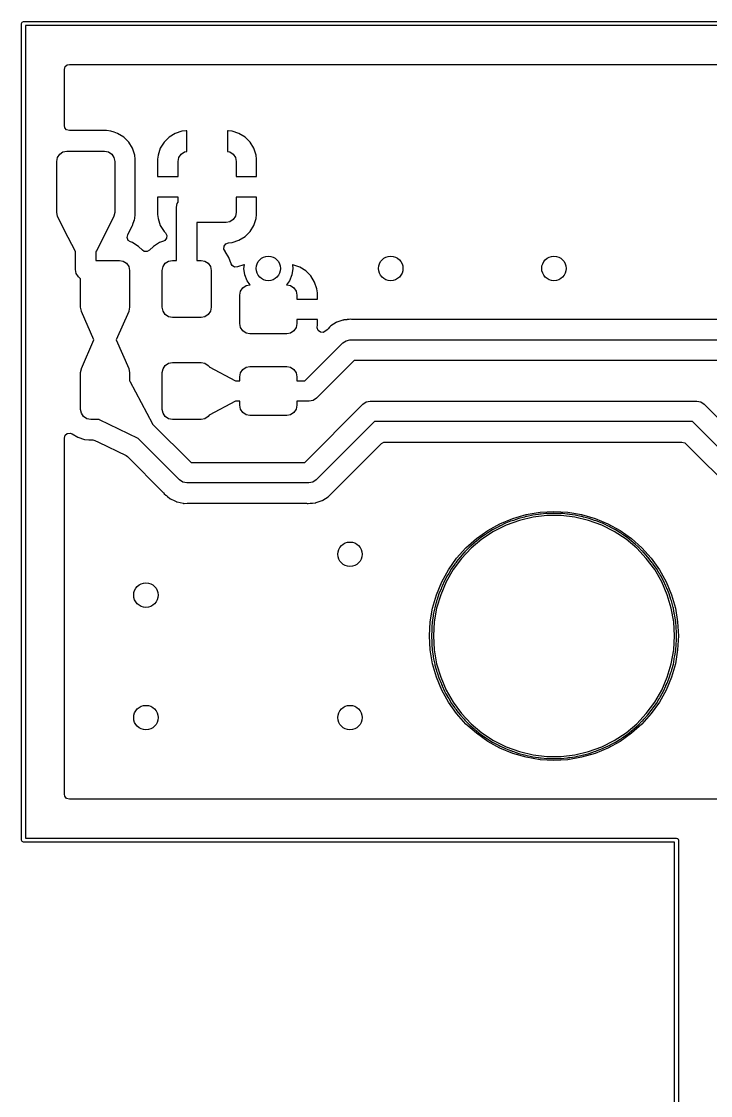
# Model space of a CAD drawing. Extents: x 1.18 to 9.06, y -3.74 to -1.97.
# Drawn here: x 1.179 to 1.844, y -3.002 to -1.967 of the extents above; entities that cross this region are included whole.
import ezdxf

# ---------------------------------------------------------------- set-up
doc = ezdxf.new("R2010")
doc.units = 0
doc.header["$MEASUREMENT"] = 0
doc.layers.add('BLACK', color=7, linetype='CONTINUOUS')

msp = doc.modelspace()

# ---------------------------------------------------------------- linework, layer by layer
at = {"layer": 'BLACK', "linetype": 'CONTINUOUS'}
for p, q in [((1.1791, -1.9685), (1.1797, -1.9671)), ((1.1797, -1.9671), (1.1811, -1.9665)), ((1.1811, -1.9665), (9.0551, -1.9665)), ((1.1791, -2.7559), (1.1791, -1.9685)), ((1.1831, -1.9705), (1.1831, -2.7539)), ((9.0531, -1.9705), (1.1831, -1.9705)), ((1.2212, -2.0101), (1.2233, -2.0083)), ((1.2233, -2.0083), (1.2254, -2.0079)), ((1.2254, -2.0079), (9.0109, -2.0079)), ((1.2205, -2.0128), (1.2212, -2.0101)), ((1.2205, -2.0669), (1.2205, -2.0128)), ((1.2209, -2.069), (1.2205, -2.0669)), ((1.2227, -2.0711), (1.2209, -2.069)), ((1.2254, -2.0718), (1.2227, -2.0711)), ((1.2613, -2.0718), (1.2254, -2.0718)), ((1.2654, -2.0722), (1.2613, -2.0718)), ((1.2613, -2.0718), (1.2613, -2.0718)), ((1.2686, -2.0733), (1.2654, -2.0722)), ((1.2654, -2.0722), (1.2654, -2.0722)), ((1.2719, -2.0744), (1.2686, -2.0733)), ((1.2778, -2.078), (1.2719, -2.0744)), ((1.2719, -2.0744), (1.2719, -2.0744)), ((1.2827, -2.0829), (1.2778, -2.078)), ((1.2778, -2.078), (1.2778, -2.078)), ((1.3216, -2.0781), (1.3167, -2.0829)), ((1.3275, -2.0744), (1.3216, -2.0781)), ((1.334, -2.0723), (1.3275, -2.0744)), ((1.3275, -2.0744), (1.3275, -2.0744)), ((1.3381, -2.0719), (1.334, -2.0723)), ((1.334, -2.0723), (1.334, -2.0723)), ((1.3386, -2.0719), (1.3381, -2.0719)), ((1.3386, -2.0918), (1.3386, -2.0719)), ((1.3784, -2.0719), (1.378, -2.0719)), ((1.378, -2.0719), (1.378, -2.0918)), ((1.3825, -2.0723), (1.3784, -2.0719)), ((1.389, -2.0744), (1.3825, -2.0723)), ((1.3825, -2.0723), (1.3825, -2.0723)), ((1.3949, -2.0781), (1.389, -2.0744)), ((1.389, -2.0744), (1.389, -2.0744)), ((1.3998, -2.0829), (1.3949, -2.0781)), ((1.2192, -2.0923), (1.2229, -2.0915)), ((1.2229, -2.0915), (1.2594, -2.0915)), ((1.2594, -2.0915), (1.2631, -2.0923)), ((1.2863, -2.0887), (1.2827, -2.0829)), ((1.2827, -2.0829), (1.2827, -2.0829)), ((1.2863, -2.0888), (1.2863, -2.0887)), ((1.2885, -2.0954), (1.2863, -2.0888)), ((1.3131, -2.0888), (1.3109, -2.0954)), ((1.3167, -2.0829), (1.3131, -2.0888)), ((1.3131, -2.0888), (1.3131, -2.0888)), ((1.3363, -2.0923), (1.3386, -2.0918)), ((1.378, -2.0918), (1.3802, -2.0923)), ((1.4034, -2.0888), (1.3998, -2.0829)), ((1.4056, -2.0954), (1.4034, -2.0888)), ((1.4034, -2.0888), (1.4034, -2.0888)), ((1.2131, -2.1014), (1.2138, -2.0976)), ((1.2131, -2.1506), (1.2131, -2.1014)), ((1.2138, -2.0976), (1.216, -2.0944)), ((1.216, -2.0944), (1.2192, -2.0923)), ((1.2631, -2.0923), (1.2663, -2.0944)), ((1.2663, -2.0944), (1.2684, -2.0976)), ((1.2684, -2.0976), (1.2692, -2.1014)), ((1.2692, -2.1014), (1.2692, -2.1506)), ((1.2889, -2.0994), (1.2885, -2.0954)), ((1.2889, -2.1161), (1.2889, -2.0994)), ((1.3109, -2.0954), (1.3105, -2.0994)), ((1.3105, -2.0994), (1.3105, -2.1161)), ((1.3109, -2.0954), (1.3109, -2.0954)), ((1.3302, -2.1014), (1.331, -2.0976)), ((1.3302, -2.1161), (1.3302, -2.1014)), ((1.331, -2.0976), (1.3331, -2.0944)), ((1.3331, -2.0944), (1.3363, -2.0923)), ((1.3802, -2.0923), (1.3834, -2.0944)), ((1.3834, -2.0944), (1.3856, -2.0976)), ((1.3856, -2.0976), (1.3863, -2.1014)), ((1.3863, -2.1014), (1.3863, -2.1161)), ((1.406, -2.0994), (1.4056, -2.0954)), ((1.4056, -2.0954), (1.4056, -2.0954)), ((1.406, -2.1161), (1.406, -2.0994)), ((1.406, -2.0994), (1.406, -2.0994)), ((1.2889, -2.1526), (1.2889, -2.1161)), ((1.3105, -2.1161), (1.3302, -2.1161)), ((1.3863, -2.1161), (1.406, -2.1161)), ((1.3302, -2.1358), (1.3105, -2.1358)), ((1.3105, -2.1358), (1.3105, -2.1526)), ((1.3287, -2.1457), (1.3295, -2.1419)), ((1.3295, -2.1419), (1.3302, -2.1408)), ((1.3302, -2.1408), (1.3302, -2.1358)), ((1.406, -2.1358), (1.3863, -2.1358)), ((1.3863, -2.1358), (1.3863, -2.1506)), ((1.406, -2.1526), (1.406, -2.1358)), ((1.2138, -2.1544), (1.2131, -2.1506)), ((1.2692, -2.1506), (1.2684, -2.1544)), ((1.2885, -2.1566), (1.2889, -2.1526)), ((1.3105, -2.1526), (1.3109, -2.1566)), ((1.3287, -2.1969), (1.3287, -2.1457)), ((1.3863, -2.1506), (1.3856, -2.1544)), ((1.4056, -2.1566), (1.406, -2.1526)), ((1.406, -2.1526), (1.406, -2.1526)), ((1.214, -2.1546), (1.2138, -2.1544)), ((1.2243, -2.1748), (1.214, -2.1546)), ((1.214, -2.1546), (1.214, -2.1546)), ((1.2683, -2.1546), (1.2511, -2.1882)), ((1.2684, -2.1544), (1.2683, -2.1545)), ((1.2683, -2.1545), (1.2683, -2.1546)), ((1.2816, -2.1723), (1.286, -2.1637)), ((1.286, -2.1636), (1.2862, -2.1633)), ((1.286, -2.1637), (1.286, -2.1636)), ((1.286, -2.1637), (1.286, -2.1637)), ((1.2862, -2.1633), (1.2863, -2.1632)), ((1.2863, -2.1632), (1.287, -2.1611)), ((1.287, -2.1611), (1.2876, -2.1595)), ((1.2876, -2.1593), (1.2877, -2.1589)), ((1.2876, -2.1595), (1.2876, -2.1593)), ((1.2877, -2.1589), (1.2878, -2.1587)), ((1.2878, -2.1587), (1.2881, -2.1579)), ((1.2881, -2.1579), (1.2885, -2.1566)), ((1.3109, -2.1566), (1.3109, -2.1566)), ((1.3109, -2.1566), (1.3131, -2.1632)), ((1.3131, -2.1632), (1.3131, -2.1632)), ((1.3131, -2.1632), (1.3167, -2.169)), ((1.3765, -2.1604), (1.3484, -2.1604)), ((1.3484, -2.1604), (1.3484, -2.1969)), ((1.3802, -2.1597), (1.3765, -2.1604)), ((1.3834, -2.1576), (1.3802, -2.1597)), ((1.3856, -2.1544), (1.3834, -2.1576)), ((1.3998, -2.169), (1.4034, -2.1632)), ((1.4034, -2.1632), (1.4056, -2.1566)), ((1.4034, -2.1632), (1.4034, -2.1632)), ((1.4056, -2.1566), (1.4056, -2.1566)), ((1.2312, -2.1882), (1.2243, -2.1748)), ((1.2811, -2.175), (1.2816, -2.1723)), ((1.2816, -2.1723), (1.2816, -2.1723)), ((1.3167, -2.169), (1.3181, -2.1704)), ((1.3181, -2.1704), (1.3194, -2.1728)), ((1.3194, -2.1728), (1.3192, -2.1755)), ((1.389, -2.1775), (1.3949, -2.1739)), ((1.3949, -2.1739), (1.3998, -2.169)), ((1.2822, -2.1776), (1.2811, -2.175)), ((1.2844, -2.1791), (1.2822, -2.1776)), ((1.2862, -2.1797), (1.2844, -2.1791)), ((1.2877, -2.1807), (1.2862, -2.1797)), ((1.2862, -2.1797), (1.2862, -2.1797)), ((1.2862, -2.1797), (1.2862, -2.1797)), ((1.2921, -2.1834), (1.2877, -2.1807)), ((1.2958, -2.1871), (1.2921, -2.1834)), ((1.2921, -2.1834), (1.2921, -2.1834)), ((1.3064, -2.1834), (1.3027, -2.1871)), ((1.3122, -2.1797), (1.3064, -2.1834)), ((1.3162, -2.1785), (1.3122, -2.1797)), ((1.3122, -2.1797), (1.3122, -2.1797)), ((1.3175, -2.1777), (1.3162, -2.1785)), ((1.3192, -2.1755), (1.3175, -2.1777)), ((1.3745, -2.186), (1.3747, -2.1832)), ((1.3747, -2.1832), (1.3763, -2.181)), ((1.3763, -2.181), (1.3788, -2.1801)), ((1.3788, -2.1801), (1.3825, -2.1797)), ((1.3825, -2.1797), (1.389, -2.1775)), ((1.3825, -2.1797), (1.3825, -2.1797)), ((1.389, -2.1775), (1.389, -2.1775)), ((1.2313, -2.1883), (1.2312, -2.1882)), ((1.2313, -2.1884), (1.2313, -2.1883)), ((1.2313, -2.2057), (1.2313, -2.1884)), ((1.2511, -2.1882), (1.251, -2.1883)), ((1.251, -2.1883), (1.251, -2.1969)), ((1.2975, -2.1882), (1.2958, -2.1871)), ((1.3003, -2.1884), (1.2975, -2.1882)), ((1.3027, -2.1871), (1.3003, -2.1884)), ((1.3756, -2.188), (1.3745, -2.186)), ((1.3757, -2.1883), (1.3755, -2.188)), ((1.3755, -2.188), (1.3756, -2.188)), ((1.3793, -2.1941), (1.3757, -2.1883)), ((1.3813, -2.2001), (1.3793, -2.1941)), ((1.3793, -2.1941), (1.3793, -2.1941)), ((1.232, -2.2095), (1.2313, -2.2057)), ((1.251, -2.1969), (1.2736, -2.1969)), ((1.2736, -2.1969), (1.2774, -2.1976)), ((1.2774, -2.1976), (1.2806, -2.1997)), ((1.2806, -2.1997), (1.2827, -2.2029)), ((1.2827, -2.2029), (1.2835, -2.2067)), ((1.315, -2.2067), (1.3157, -2.2029)), ((1.3157, -2.2029), (1.3178, -2.1997)), ((1.3178, -2.1997), (1.321, -2.1976)), ((1.321, -2.1976), (1.3248, -2.1969)), ((1.3248, -2.1969), (1.3287, -2.1969)), ((1.3484, -2.1969), (1.3524, -2.1969)), ((1.3524, -2.1969), (1.3561, -2.1976)), ((1.3561, -2.1976), (1.3593, -2.1997)), ((1.3593, -2.1997), (1.3615, -2.2029)), ((1.3615, -2.2029), (1.3622, -2.2067)), ((1.3824, -2.2019), (1.3813, -2.2001)), ((1.3847, -2.2033), (1.3824, -2.2019)), ((1.3875, -2.2032), (1.3847, -2.2033)), ((1.3936, -2.2012), (1.3875, -2.2032)), ((1.3942, -2.2011), (1.3936, -2.2012)), ((1.3937, -2.2047), (1.3942, -2.2011)), ((1.3945, -2.2108), (1.3937, -2.2047)), ((1.4409, -2.2047), (1.4401, -2.2108)), ((1.4411, -2.2012), (1.4405, -2.2011)), ((1.4405, -2.2011), (1.4409, -2.2047)), ((1.4476, -2.2034), (1.4411, -2.2012)), ((1.4411, -2.2012), (1.4411, -2.2012)), ((1.4535, -2.207), (1.4476, -2.2034)), ((1.4476, -2.2034), (1.4476, -2.2034)), ((1.2342, -2.2127), (1.232, -2.2095)), ((1.2362, -2.2147), (1.2342, -2.2127)), ((1.2362, -2.2421), (1.2362, -2.2147)), ((1.2835, -2.2067), (1.2835, -2.2421)), ((1.315, -2.2421), (1.315, -2.2067)), ((1.3622, -2.2067), (1.3622, -2.2421)), ((1.3969, -2.2165), (1.3945, -2.2108)), ((1.4401, -2.2108), (1.4378, -2.2165)), ((1.4584, -2.2119), (1.4535, -2.207)), ((1.462, -2.2178), (1.4584, -2.2119)), ((1.3898, -2.2303), (1.3905, -2.2265)), ((1.3905, -2.2265), (1.3926, -2.2234)), ((1.3926, -2.2234), (1.3958, -2.2212)), ((1.3958, -2.2212), (1.3996, -2.2205)), ((1.3999, -2.2205), (1.3969, -2.2165)), ((1.3996, -2.2205), (1.3999, -2.2205)), ((1.4378, -2.2165), (1.4348, -2.2205)), ((1.4348, -2.2205), (1.435, -2.2205)), ((1.435, -2.2205), (1.4388, -2.2212)), ((1.4388, -2.2212), (1.442, -2.2234)), ((1.442, -2.2234), (1.4441, -2.2265)), ((1.4441, -2.2265), (1.4449, -2.2303)), ((1.4642, -2.2243), (1.462, -2.2178)), ((1.462, -2.2178), (1.462, -2.2178)), ((1.4646, -2.2283), (1.4642, -2.2243)), ((1.3898, -2.2579), (1.3898, -2.2303)), ((1.4449, -2.2303), (1.4449, -2.2343)), ((1.4449, -2.2343), (1.4646, -2.2343)), ((1.4646, -2.2343), (1.4646, -2.2283)), ((1.4646, -2.2283), (1.4646, -2.2283)), ((1.237, -2.2459), (1.2362, -2.2421)), ((1.2371, -2.2461), (1.237, -2.2459)), ((1.2371, -2.2462), (1.2371, -2.2461)), ((1.2491, -2.2736), (1.2371, -2.2462)), ((1.2826, -2.2462), (1.2705, -2.2736)), ((1.2827, -2.2459), (1.2826, -2.246)), ((1.2826, -2.246), (1.2826, -2.2462)), ((1.2835, -2.2421), (1.2827, -2.2459)), ((1.3157, -2.2459), (1.315, -2.2421)), ((1.3178, -2.2491), (1.3157, -2.2459)), ((1.3615, -2.2459), (1.3593, -2.2491)), ((1.3622, -2.2421), (1.3615, -2.2459)), ((1.321, -2.2512), (1.3178, -2.2491)), ((1.3248, -2.252), (1.321, -2.2512)), ((1.3524, -2.252), (1.3248, -2.252)), ((1.3561, -2.2512), (1.3524, -2.252)), ((1.3593, -2.2491), (1.3561, -2.2512)), ((1.4646, -2.2539), (1.4449, -2.2539)), ((1.4449, -2.2539), (1.4449, -2.2579)), ((1.4646, -2.2598), (1.4646, -2.2539)), ((1.4827, -2.2569), (1.4802, -2.2585)), ((1.483, -2.2568), (1.4827, -2.2569)), ((1.4832, -2.2566), (1.483, -2.2568)), ((1.483, -2.2568), (1.483, -2.2568)), ((1.4835, -2.2565), (1.4832, -2.2566)), ((1.4832, -2.2566), (1.4832, -2.2566)), ((1.4864, -2.2556), (1.4835, -2.2565)), ((1.4892, -2.2545), (1.4864, -2.2556)), ((1.4895, -2.2545), (1.4892, -2.2545)), ((1.4898, -2.2544), (1.4895, -2.2545)), ((1.4895, -2.2545), (1.4895, -2.2545)), ((1.49, -2.2543), (1.4898, -2.2544)), ((1.4898, -2.2544), (1.4898, -2.2544)), ((1.4929, -2.2541), (1.49, -2.2543)), ((1.4931, -2.2541), (1.4929, -2.2541)), ((1.4935, -2.254), (1.4931, -2.2541)), ((1.4943, -2.2539), (1.4935, -2.254)), ((1.4947, -2.2539), (1.4943, -2.2539)), ((1.4949, -2.2539), (1.4947, -2.2539)), ((1.4952, -2.2539), (1.4949, -2.2539)), ((1.4969, -2.2537), (1.4952, -2.2539)), ((1.4979, -2.2539), (1.4969, -2.2537)), ((1.4986, -2.2539), (1.4979, -2.2539)), ((1.9283, -2.2539), (1.4986, -2.2539)), ((1.3905, -2.2616), (1.3898, -2.2579)), ((1.3926, -2.2648), (1.3905, -2.2616)), ((1.3958, -2.267), (1.3926, -2.2648)), ((1.3996, -2.2677), (1.3958, -2.267)), ((1.435, -2.2677), (1.3996, -2.2677)), ((1.4388, -2.267), (1.435, -2.2677)), ((1.442, -2.2648), (1.4388, -2.267)), ((1.4441, -2.2616), (1.442, -2.2648)), ((1.4449, -2.2579), (1.4441, -2.2616)), ((1.4644, -2.261), (1.4646, -2.2598)), ((1.4644, -2.2619), (1.4644, -2.261)), ((1.4654, -2.2645), (1.4644, -2.2619)), ((1.4646, -2.2598), (1.4646, -2.2598)), ((1.4676, -2.2661), (1.4654, -2.2645)), ((1.4703, -2.2663), (1.4676, -2.2661)), ((1.4728, -2.265), (1.4703, -2.2663)), ((1.474, -2.2638), (1.4728, -2.265)), ((1.4749, -2.2629), (1.474, -2.2638)), ((1.4763, -2.2614), (1.4749, -2.2629)), ((1.4769, -2.2607), (1.4763, -2.2614)), ((1.4772, -2.2605), (1.4769, -2.2607)), ((1.4774, -2.2603), (1.4772, -2.2605)), ((1.4772, -2.2605), (1.4772, -2.2605)), ((1.4776, -2.2601), (1.4774, -2.2603)), ((1.4774, -2.2603), (1.4774, -2.2603)), ((1.4802, -2.2585), (1.4776, -2.2601)), ((1.2371, -2.3011), (1.2491, -2.2736)), ((1.2705, -2.2736), (1.2826, -2.3011)), ((1.4526, -2.313), (1.4891, -2.2765)), ((1.4891, -2.2765), (1.4923, -2.2744)), ((1.4891, -2.2765), (1.4891, -2.2765)), ((1.4923, -2.2744), (1.4961, -2.2736)), ((1.4961, -2.2736), (1.4961, -2.2736)), ((1.4961, -2.2736), (1.9287, -2.2736)), ((1.3157, -2.3014), (1.3178, -2.2982)), ((1.3178, -2.2982), (1.321, -2.296)), ((1.321, -2.296), (1.3248, -2.2953)), ((1.3248, -2.2953), (1.3524, -2.2953)), ((1.3524, -2.2953), (1.3561, -2.296)), ((1.3561, -2.296), (1.3593, -2.2982)), ((1.3593, -2.2982), (1.3601, -2.2993)), ((1.5001, -2.2933), (1.4637, -2.3298)), ((1.9247, -2.2933), (1.5001, -2.2933)), ((1.2362, -2.3051), (1.237, -2.3014)), ((1.2362, -2.3406), (1.2362, -2.3051)), ((1.237, -2.3014), (1.2371, -2.3012)), ((1.2371, -2.3012), (1.2371, -2.3011)), ((1.2826, -2.3011), (1.2826, -2.3012)), ((1.2826, -2.3012), (1.2827, -2.3014)), ((1.2827, -2.3014), (1.2835, -2.3051)), ((1.2835, -2.3051), (1.2835, -2.3132)), ((1.315, -2.3051), (1.3157, -2.3014)), ((1.315, -2.3406), (1.315, -2.3051)), ((1.3601, -2.2993), (1.3601, -2.2993)), ((1.3601, -2.2993), (1.3603, -2.2994)), ((1.3603, -2.2994), (1.3856, -2.3129)), ((1.3898, -2.3091), (1.3905, -2.3053)), ((1.3898, -2.313), (1.3898, -2.3091)), ((1.3905, -2.3053), (1.3926, -2.3021)), ((1.3926, -2.3021), (1.3958, -2.3)), ((1.3958, -2.3), (1.3996, -2.2992)), ((1.3996, -2.2992), (1.435, -2.2992)), ((1.435, -2.2992), (1.4388, -2.3)), ((1.4388, -2.3), (1.442, -2.3021)), ((1.442, -2.3021), (1.4441, -2.3053)), ((1.4441, -2.3053), (1.4449, -2.3091)), ((1.4449, -2.3091), (1.4449, -2.313)), ((1.2835, -2.3132), (1.2837, -2.3134)), ((1.2837, -2.3134), (1.3057, -2.3546)), ((1.3856, -2.3129), (1.3857, -2.313)), ((1.3857, -2.313), (1.3898, -2.313)), ((1.4449, -2.313), (1.4526, -2.313)), ((1.4637, -2.3298), (1.4605, -2.3319)), ((1.237, -2.3443), (1.2362, -2.3406)), ((1.3157, -2.3443), (1.315, -2.3406)), ((1.3856, -2.3328), (1.3603, -2.3463)), ((1.3857, -2.3327), (1.3856, -2.3328)), ((1.3898, -2.3327), (1.3857, -2.3327)), ((1.3857, -2.3327), (1.3857, -2.3327)), ((1.3898, -2.3366), (1.3898, -2.3327)), ((1.3905, -2.3404), (1.3898, -2.3366)), ((1.3926, -2.3436), (1.3905, -2.3404)), ((1.4441, -2.3404), (1.442, -2.3436)), ((1.4449, -2.3366), (1.4441, -2.3404)), ((1.4567, -2.3327), (1.4449, -2.3327)), ((1.4449, -2.3327), (1.4449, -2.3366)), ((1.4524, -2.3917), (1.5086, -2.3356)), ((1.4605, -2.3319), (1.4567, -2.3327)), ((1.5086, -2.3356), (1.5118, -2.3334)), ((1.5086, -2.3356), (1.5086, -2.3356)), ((1.5118, -2.3334), (1.5156, -2.3327)), ((1.5156, -2.3327), (1.8307, -2.3327)), ((1.8307, -2.3327), (1.8345, -2.3334)), ((1.8345, -2.3334), (1.8377, -2.3356)), ((1.8377, -2.3356), (1.9755, -2.4734)), ((1.2391, -2.3475), (1.237, -2.3443)), ((1.2423, -2.3496), (1.2391, -2.3475)), ((1.2461, -2.3504), (1.2423, -2.3496)), ((1.2542, -2.3504), (1.2461, -2.3504)), ((1.2543, -2.3506), (1.2542, -2.3504)), ((1.2916, -2.3687), (1.2543, -2.3506)), ((1.3178, -2.3475), (1.3157, -2.3443)), ((1.321, -2.3496), (1.3178, -2.3475)), ((1.3248, -2.3504), (1.321, -2.3496)), ((1.3524, -2.3504), (1.3248, -2.3504)), ((1.3561, -2.3496), (1.3524, -2.3504)), ((1.3593, -2.3475), (1.3561, -2.3496)), ((1.3601, -2.3463), (1.3593, -2.3475)), ((1.3603, -2.3463), (1.3601, -2.3463)), ((1.3958, -2.3457), (1.3926, -2.3436)), ((1.3996, -2.3465), (1.3958, -2.3457)), ((1.435, -2.3465), (1.3996, -2.3465)), ((1.4388, -2.3457), (1.435, -2.3465)), ((1.442, -2.3436), (1.4388, -2.3457)), ((1.3057, -2.3546), (1.3057, -2.3547)), ((1.3057, -2.3547), (1.3427, -2.3917)), ((1.5196, -2.3524), (1.4635, -2.4085)), ((1.8266, -2.3524), (1.5196, -2.3524)), ((1.9587, -2.4844), (1.8266, -2.3524)), ((1.2205, -2.3682), (1.2212, -2.3656)), ((1.2205, -2.5591), (1.2205, -2.3682)), ((1.2212, -2.3656), (1.2233, -2.3638)), ((1.2233, -2.3638), (1.226, -2.3634)), ((1.226, -2.3634), (1.2279, -2.3641)), ((1.2279, -2.3641), (1.2335, -2.3675)), ((1.2335, -2.3675), (1.24, -2.3697)), ((1.24, -2.3697), (1.2441, -2.3701)), ((1.2441, -2.3701), (1.2479, -2.3701)), ((1.2479, -2.3701), (1.25, -2.3706)), ((1.25, -2.3706), (1.2533, -2.3722)), ((1.2918, -2.3687), (1.2916, -2.3687)), ((1.3316, -2.4085), (1.2918, -2.3687)), ((1.2533, -2.3722), (1.28, -2.3852)), ((1.4777, -2.4222), (1.5264, -2.3735)), ((1.5264, -2.3735), (1.5288, -2.3722)), ((1.5288, -2.3722), (1.5298, -2.3721)), ((1.5298, -2.3721), (1.8164, -2.3721)), ((1.8164, -2.3721), (1.8191, -2.3728)), ((1.8191, -2.3728), (1.8199, -2.3735)), ((1.8199, -2.3735), (1.9375, -2.4911)), ((1.28, -2.3852), (1.2813, -2.3861)), ((1.2813, -2.3861), (1.3159, -2.4207)), ((1.3427, -2.3917), (1.4524, -2.3917)), ((1.3348, -2.4107), (1.3316, -2.4085)), ((1.3386, -2.4114), (1.3348, -2.4107)), ((1.4565, -2.4114), (1.3386, -2.4114)), ((1.4603, -2.4107), (1.4565, -2.4114)), ((1.4635, -2.4085), (1.4603, -2.4107)), ((1.3159, -2.4207), (1.3164, -2.4212)), ((1.3164, -2.4212), (1.3169, -2.422)), ((1.3169, -2.422), (1.3185, -2.4233)), ((1.3185, -2.4233), (1.3187, -2.4235)), ((1.3187, -2.4235), (1.3189, -2.4237)), ((1.4756, -2.4244), (1.477, -2.4229)), ((1.477, -2.4229), (1.4777, -2.4222)), ((1.3189, -2.4237), (1.3189, -2.4237)), ((1.3189, -2.4237), (1.3198, -2.4244)), ((1.3198, -2.4244), (1.3199, -2.4245)), ((1.3199, -2.4245), (1.3222, -2.4264)), ((1.3222, -2.4264), (1.3222, -2.4264)), ((1.3222, -2.4264), (1.3225, -2.4266)), ((1.3225, -2.4266), (1.3225, -2.4266)), ((1.3225, -2.4266), (1.3227, -2.4267)), ((1.3227, -2.4267), (1.3227, -2.4267)), ((1.3227, -2.4267), (1.323, -2.4269)), ((1.323, -2.4269), (1.323, -2.4269)), ((1.323, -2.4269), (1.3243, -2.4275)), ((1.3243, -2.4275), (1.3257, -2.4282)), ((1.3257, -2.4282), (1.3283, -2.4295)), ((1.3283, -2.4295), (1.3284, -2.4295)), ((1.3284, -2.4295), (1.3284, -2.4295)), ((1.3284, -2.4295), (1.3287, -2.4296)), ((1.3287, -2.4296), (1.3287, -2.4296)), ((1.3287, -2.4296), (1.329, -2.4297)), ((1.329, -2.4297), (1.329, -2.4297)), ((1.329, -2.4297), (1.3292, -2.4298)), ((1.3292, -2.4298), (1.3292, -2.4298)), ((1.3292, -2.4298), (1.3292, -2.4298)), ((1.3292, -2.4298), (1.3322, -2.4304)), ((1.3322, -2.4304), (1.3351, -2.4311)), ((1.3351, -2.4311), (1.3354, -2.4312)), ((1.3354, -2.4312), (1.3354, -2.4312)), ((1.3354, -2.4312), (1.3357, -2.4312)), ((1.3357, -2.4312), (1.3357, -2.4312)), ((1.3357, -2.4312), (1.336, -2.4312)), ((1.336, -2.4312), (1.339, -2.4311)), ((1.336, -2.4312), (1.336, -2.4312)), ((1.336, -2.4312), (1.336, -2.4312)), ((1.339, -2.4311), (1.454, -2.4311)), ((1.454, -2.4311), (1.4547, -2.4312)), ((1.4547, -2.4312), (1.4556, -2.4313)), ((1.4556, -2.4313), (1.4577, -2.4311)), ((1.4577, -2.4311), (1.4579, -2.4311)), ((1.4579, -2.4311), (1.4582, -2.4311)), ((1.4582, -2.4311), (1.4582, -2.4311)), ((1.4582, -2.4311), (1.4587, -2.4311)), ((1.4587, -2.4311), (1.4595, -2.431)), ((1.4595, -2.431), (1.46, -2.4309)), ((1.46, -2.4309), (1.4625, -2.4307)), ((1.4625, -2.4307), (1.4625, -2.4307)), ((1.4625, -2.4307), (1.4628, -2.4307)), ((1.4628, -2.4307), (1.4631, -2.4306)), ((1.4628, -2.4307), (1.4628, -2.4307)), ((1.4631, -2.4306), (1.4634, -2.4305)), ((1.4631, -2.4306), (1.4631, -2.4306)), ((1.4634, -2.4305), (1.4662, -2.4295)), ((1.4634, -2.4305), (1.4634, -2.4305)), ((1.4662, -2.4295), (1.4691, -2.4285)), ((1.4691, -2.4285), (1.4693, -2.4284)), ((1.4691, -2.4285), (1.4691, -2.4285)), ((1.4693, -2.4284), (1.4696, -2.4283)), ((1.4693, -2.4284), (1.4693, -2.4284)), ((1.4696, -2.4283), (1.4698, -2.4282)), ((1.4696, -2.4283), (1.4696, -2.4283)), ((1.4698, -2.4282), (1.4724, -2.4265)), ((1.4698, -2.4282), (1.4698, -2.4282)), ((1.4724, -2.4265), (1.4749, -2.4249)), ((1.4749, -2.4249), (1.4752, -2.4247)), ((1.4749, -2.4249), (1.4749, -2.4249)), ((1.4752, -2.4247), (1.4754, -2.4245)), ((1.4752, -2.4247), (1.4752, -2.4247)), ((1.4754, -2.4245), (1.4756, -2.4244)), ((1.4754, -2.4245), (1.4754, -2.4245)), ((1.4756, -2.4244), (1.4756, -2.4244)), ((1.6533, -2.4457), (1.6662, -2.442)), ((1.6657, -2.444), (1.6644, -2.4444)), ((1.6669, -2.4438), (1.6657, -2.444)), ((1.6657, -2.444), (1.6657, -2.444)), ((1.6662, -2.442), (1.6795, -2.4397)), ((1.6671, -2.4438), (1.6669, -2.4438)), ((1.6724, -2.4425), (1.6671, -2.4438)), ((1.6778, -2.4419), (1.6724, -2.4425)), ((1.6724, -2.4425), (1.6724, -2.4425)), ((1.6861, -2.4429), (1.6727, -2.4445)), ((1.6779, -2.4419), (1.6778, -2.4419)), ((1.6792, -2.4416), (1.6779, -2.4419)), ((1.6805, -2.4416), (1.6792, -2.4416)), ((1.6795, -2.4397), (1.6929, -2.439)), ((1.6806, -2.4416), (1.6805, -2.4416)), ((1.6849, -2.4411), (1.6806, -2.4416)), ((1.686, -2.4409), (1.6849, -2.4411)), ((1.6915, -2.4409), (1.686, -2.4409)), ((1.6997, -2.4429), (1.6861, -2.4429)), ((1.6916, -2.4409), (1.6915, -2.4409)), ((1.6923, -2.4409), (1.6916, -2.4409)), ((1.6929, -2.4408), (1.6923, -2.4409)), ((1.6929, -2.439), (1.7064, -2.4397)), ((1.6935, -2.4409), (1.6929, -2.4408)), ((1.6929, -2.4408), (1.6929, -2.4408)), ((1.6942, -2.4409), (1.6935, -2.4409)), ((1.6944, -2.4409), (1.6942, -2.4409)), ((1.6998, -2.4409), (1.6944, -2.4409)), ((1.7131, -2.4445), (1.6997, -2.4429)), ((1.7014, -2.4411), (1.6998, -2.4409)), ((1.7052, -2.4416), (1.7014, -2.4411)), ((1.7053, -2.4416), (1.7052, -2.4416)), ((1.7066, -2.4416), (1.7053, -2.4416)), ((1.7064, -2.4397), (1.7196, -2.442)), ((1.7079, -2.4419), (1.7066, -2.4416)), ((1.7081, -2.4419), (1.7079, -2.4419)), ((1.7135, -2.4425), (1.7081, -2.4419)), ((1.7187, -2.4438), (1.7135, -2.4425)), ((1.7135, -2.4425), (1.7135, -2.4425)), ((1.7189, -2.4438), (1.7187, -2.4438)), ((1.7202, -2.444), (1.7189, -2.4438)), ((1.7196, -2.442), (1.7326, -2.4457)), ((1.7214, -2.4444), (1.7202, -2.444)), ((1.7202, -2.444), (1.7202, -2.444)), ((1.7202, -2.444), (1.7202, -2.444)), ((1.7202, -2.444), (1.7202, -2.444)), ((1.7202, -2.444), (1.7202, -2.444)), ((1.629, -2.4574), (1.6408, -2.4509)), ((1.6386, -2.4541), (1.6337, -2.4566)), ((1.6468, -2.4522), (1.6347, -2.4583)), ((1.6387, -2.4541), (1.6386, -2.4541)), ((1.6399, -2.4534), (1.6387, -2.4541)), ((1.6411, -2.4529), (1.6399, -2.4534)), ((1.6399, -2.4534), (1.6399, -2.4534)), ((1.6408, -2.4509), (1.6533, -2.4457)), ((1.6412, -2.4528), (1.6411, -2.4529)), ((1.646, -2.4504), (1.6412, -2.4528)), ((1.6511, -2.4485), (1.646, -2.4504)), ((1.646, -2.4504), (1.646, -2.4504)), ((1.6595, -2.4476), (1.6468, -2.4522)), ((1.6513, -2.4485), (1.6511, -2.4485)), ((1.6525, -2.448), (1.6513, -2.4485)), ((1.6537, -2.4476), (1.6525, -2.448)), ((1.6525, -2.448), (1.6525, -2.448)), ((1.6539, -2.4476), (1.6537, -2.4476)), ((1.659, -2.4457), (1.6539, -2.4476)), ((1.6643, -2.4444), (1.659, -2.4457)), ((1.659, -2.4457), (1.659, -2.4457)), ((1.6727, -2.4445), (1.6595, -2.4476)), ((1.6644, -2.4444), (1.6643, -2.4444)), ((1.7263, -2.4476), (1.7131, -2.4445)), ((1.7216, -2.4444), (1.7214, -2.4444)), ((1.7269, -2.4457), (1.7216, -2.4444)), ((1.739, -2.4522), (1.7263, -2.4476)), ((1.732, -2.4476), (1.7269, -2.4457)), ((1.7269, -2.4457), (1.7269, -2.4457)), ((1.7269, -2.4457), (1.7269, -2.4457)), ((1.7321, -2.4476), (1.732, -2.4476)), ((1.7333, -2.448), (1.7321, -2.4476)), ((1.7326, -2.4457), (1.745, -2.4509)), ((1.7336, -2.4481), (1.7333, -2.448)), ((1.7333, -2.448), (1.7333, -2.448)), ((1.7333, -2.448), (1.7333, -2.448)), ((1.7345, -2.4485), (1.7336, -2.4481)), ((1.7347, -2.4485), (1.7345, -2.4485)), ((1.7385, -2.4499), (1.7347, -2.4485)), ((1.7398, -2.4504), (1.7385, -2.4499)), ((1.7511, -2.4583), (1.739, -2.4522)), ((1.7424, -2.4517), (1.7398, -2.4504)), ((1.7446, -2.4528), (1.7424, -2.4517)), ((1.7448, -2.4529), (1.7446, -2.4528)), ((1.746, -2.4534), (1.7448, -2.4529)), ((1.745, -2.4509), (1.7568, -2.4574)), ((1.7471, -2.4541), (1.746, -2.4534)), ((1.746, -2.4534), (1.746, -2.4534)), ((1.746, -2.4534), (1.746, -2.4534)), ((1.7472, -2.4541), (1.7471, -2.4541)), ((1.7521, -2.4566), (1.7472, -2.4541)), ((1.618, -2.4652), (1.629, -2.4574)), ((1.6223, -2.4641), (1.6181, -2.4676)), ((1.6268, -2.4612), (1.6223, -2.4641)), ((1.6223, -2.4641), (1.6223, -2.4641)), ((1.6347, -2.4583), (1.6234, -2.4657)), ((1.6269, -2.4611), (1.6268, -2.4612)), ((1.6277, -2.4605), (1.6269, -2.4611)), ((1.628, -2.4603), (1.6277, -2.4605)), ((1.6291, -2.4596), (1.628, -2.4603)), ((1.628, -2.4603), (1.628, -2.4603)), ((1.628, -2.4603), (1.628, -2.4603)), ((1.6292, -2.4596), (1.6291, -2.4596)), ((1.6337, -2.4566), (1.6292, -2.4596)), ((1.6337, -2.4566), (1.6337, -2.4566)), ((1.7624, -2.4657), (1.7511, -2.4583)), ((1.7566, -2.4596), (1.7521, -2.4566)), ((1.7567, -2.4596), (1.7566, -2.4596)), ((1.7579, -2.4603), (1.7567, -2.4596)), ((1.7568, -2.4574), (1.7678, -2.4652)), ((1.7589, -2.4611), (1.7579, -2.4603)), ((1.759, -2.4612), (1.7589, -2.4611)), ((1.7636, -2.4641), (1.759, -2.4612)), ((1.7677, -2.4676), (1.7636, -2.4641)), ((1.599, -2.4842), (1.608, -2.4741)), ((1.6131, -2.4744), (1.6038, -2.4843)), ((1.608, -2.4741), (1.618, -2.4652)), ((1.6117, -2.473), (1.608, -2.4769)), ((1.6159, -2.4695), (1.6117, -2.473)), ((1.6234, -2.4657), (1.6131, -2.4744)), ((1.616, -2.4694), (1.6159, -2.4695)), ((1.6169, -2.4685), (1.616, -2.4694)), ((1.618, -2.4677), (1.6169, -2.4685)), ((1.6181, -2.4676), (1.618, -2.4677)), ((1.7727, -2.4744), (1.7624, -2.4657)), ((1.7678, -2.4677), (1.7677, -2.4676)), ((1.7678, -2.4652), (1.7778, -2.4741)), ((1.7689, -2.4685), (1.7678, -2.4677)), ((1.7693, -2.4689), (1.7689, -2.4685)), ((1.7699, -2.4694), (1.7693, -2.4689)), ((1.77, -2.4695), (1.7699, -2.4694)), ((1.7713, -2.4706), (1.77, -2.4695)), ((1.7741, -2.473), (1.7713, -2.4706)), ((1.782, -2.4843), (1.7727, -2.4744)), ((1.7778, -2.4769), (1.7741, -2.473)), ((1.7778, -2.4741), (1.7868, -2.4842)), ((1.5912, -2.4952), (1.599, -2.4842)), ((1.6038, -2.4843), (1.5957, -2.4951)), ((1.6023, -2.483), (1.599, -2.4873)), ((1.606, -2.479), (1.6023, -2.483)), ((1.6061, -2.4789), (1.606, -2.479)), ((1.6069, -2.4779), (1.6061, -2.4789)), ((1.6079, -2.477), (1.6069, -2.4779)), ((1.608, -2.4769), (1.6079, -2.477)), ((1.7779, -2.477), (1.7778, -2.4769)), ((1.7789, -2.4779), (1.7779, -2.477)), ((1.7797, -2.4789), (1.7789, -2.4779)), ((1.7789, -2.4779), (1.7789, -2.4779)), ((1.7798, -2.479), (1.7797, -2.4789)), ((1.7836, -2.483), (1.7798, -2.479)), ((1.7901, -2.4951), (1.782, -2.4843)), ((1.7868, -2.4873), (1.7836, -2.483)), ((1.7836, -2.483), (1.7836, -2.483)), ((1.7868, -2.4842), (1.7946, -2.4952)), ((1.5847, -2.507), (1.5912, -2.4952)), ((1.5957, -2.4951), (1.5889, -2.5068)), ((1.594, -2.494), (1.5913, -2.4987)), ((1.594, -2.494), (1.594, -2.494)), ((1.5973, -2.4897), (1.594, -2.494)), ((1.5974, -2.4896), (1.5973, -2.4897)), ((1.5981, -2.4885), (1.5974, -2.4896)), ((1.5989, -2.4875), (1.5981, -2.4885)), ((1.5981, -2.4885), (1.5981, -2.4885)), ((1.599, -2.4873), (1.5989, -2.4875)), ((1.7869, -2.4875), (1.7868, -2.4873)), ((1.7877, -2.4885), (1.7869, -2.4875)), ((1.7882, -2.4892), (1.7877, -2.4885)), ((1.7885, -2.4896), (1.7882, -2.4892)), ((1.7885, -2.4897), (1.7885, -2.4896)), ((1.7918, -2.494), (1.7885, -2.4897)), ((1.7969, -2.5068), (1.7901, -2.4951)), ((1.7938, -2.4976), (1.7918, -2.494)), ((1.7918, -2.494), (1.7918, -2.494)), ((1.7946, -2.4952), (1.8011, -2.507)), ((1.5872, -2.5059), (1.585, -2.5109)), ((1.5899, -2.5012), (1.5872, -2.5059)), ((1.5872, -2.5059), (1.5872, -2.5059)), ((1.59, -2.5011), (1.5899, -2.5012)), ((1.5905, -2.5), (1.59, -2.5011)), ((1.5913, -2.4989), (1.5905, -2.5)), ((1.5905, -2.5), (1.5905, -2.5)), ((1.5913, -2.4987), (1.5913, -2.4989)), ((1.7945, -2.4987), (1.7938, -2.4976)), ((1.7946, -2.4989), (1.7945, -2.4987)), ((1.7953, -2.5), (1.7946, -2.4989)), ((1.7953, -2.5), (1.7953, -2.5)), ((1.7959, -2.5011), (1.7953, -2.5)), ((1.7959, -2.5012), (1.7959, -2.5011)), ((1.7987, -2.5059), (1.7959, -2.5012)), ((1.8008, -2.5109), (1.7987, -2.5059)), ((1.5796, -2.5194), (1.5847, -2.507)), ((1.5839, -2.5136), (1.5817, -2.5186)), ((1.5889, -2.5068), (1.5836, -2.5193)), ((1.5844, -2.5122), (1.5839, -2.5135)), ((1.5839, -2.5135), (1.5839, -2.5136)), ((1.585, -2.5111), (1.5844, -2.5122)), ((1.5844, -2.5122), (1.5844, -2.5122)), ((1.585, -2.5109), (1.585, -2.5111)), ((1.8022, -2.5193), (1.7969, -2.5068)), ((1.8009, -2.5111), (1.8008, -2.5109)), ((1.8015, -2.5122), (1.8009, -2.5111)), ((1.8011, -2.507), (1.8063, -2.5194)), ((1.8019, -2.5135), (1.8015, -2.5122)), ((1.8015, -2.5122), (1.8015, -2.5122)), ((1.8015, -2.5122), (1.8015, -2.5122)), ((1.802, -2.5136), (1.8019, -2.5135)), ((1.8041, -2.5186), (1.802, -2.5136)), ((1.5758, -2.5323), (1.5796, -2.5194)), ((1.5793, -2.5266), (1.5778, -2.5318)), ((1.5794, -2.5264), (1.5793, -2.5266)), ((1.5797, -2.5252), (1.5794, -2.5264)), ((1.5836, -2.5193), (1.5797, -2.5322)), ((1.5801, -2.5239), (1.5797, -2.5252)), ((1.5802, -2.5238), (1.5801, -2.5239)), ((1.5817, -2.5186), (1.5802, -2.5238)), ((1.8061, -2.5322), (1.8022, -2.5193)), ((1.8057, -2.5238), (1.8041, -2.5186)), ((1.8057, -2.5239), (1.8057, -2.5238)), ((1.8062, -2.5252), (1.8057, -2.5239)), ((1.8057, -2.5239), (1.8057, -2.5239)), ((1.8065, -2.5264), (1.8062, -2.5252)), ((1.8062, -2.5252), (1.8062, -2.5252)), ((1.8063, -2.5194), (1.81, -2.5323)), ((1.8065, -2.5266), (1.8065, -2.5264)), ((1.808, -2.5315), (1.8065, -2.5266)), ((1.5736, -2.5456), (1.5758, -2.5323)), ((1.5768, -2.5373), (1.5765, -2.5385)), ((1.5778, -2.5318), (1.5768, -2.5371)), ((1.5768, -2.5371), (1.5768, -2.5373)), ((1.5797, -2.5322), (1.5774, -2.5455)), ((1.5778, -2.5318), (1.5778, -2.5318)), ((1.8085, -2.5455), (1.8061, -2.5322)), ((1.8081, -2.5318), (1.808, -2.5315)), ((1.8082, -2.5327), (1.8081, -2.5318)), ((1.8081, -2.5318), (1.8081, -2.5318)), ((1.809, -2.5371), (1.8082, -2.5327)), ((1.809, -2.5373), (1.809, -2.5371)), ((1.8093, -2.5385), (1.809, -2.5373)), ((1.81, -2.5323), (1.8122, -2.5456)), ((1.5728, -2.5591), (1.5736, -2.5456)), ((1.5754, -2.5453), (1.5751, -2.5507)), ((1.5763, -2.54), (1.5754, -2.5453)), ((1.5754, -2.5453), (1.5754, -2.5453)), ((1.5765, -2.5385), (1.5763, -2.5398)), ((1.5763, -2.5398), (1.5763, -2.54)), ((1.5765, -2.5385), (1.5765, -2.5385)), ((1.5774, -2.5455), (1.5766, -2.5591)), ((1.8093, -2.5591), (1.8085, -2.5455)), ((1.8095, -2.5398), (1.8093, -2.5385)), ((1.8095, -2.54), (1.8095, -2.5398)), ((1.8104, -2.5453), (1.8095, -2.54)), ((1.8108, -2.5507), (1.8104, -2.5453)), ((1.8122, -2.5456), (1.813, -2.5591)), ((1.5749, -2.5536), (1.5746, -2.5591)), ((1.5751, -2.5509), (1.5749, -2.5522)), ((1.5749, -2.5522), (1.5749, -2.5535)), ((1.5749, -2.5535), (1.5749, -2.5536)), ((1.5751, -2.5507), (1.5751, -2.5509)), ((1.8108, -2.5509), (1.8108, -2.5507)), ((1.8109, -2.5522), (1.8108, -2.5509)), ((1.811, -2.554), (1.8109, -2.5522)), ((1.8111, -2.5571), (1.811, -2.554)), ((1.8112, -2.5591), (1.8111, -2.5571)), ((1.2205, -2.7117), (1.2205, -2.5591)), ((1.5736, -2.5725), (1.5728, -2.5591)), ((1.5746, -2.5591), (1.5746, -2.5591)), ((1.5746, -2.5591), (1.5746, -2.5601)), ((1.5746, -2.5601), (1.5749, -2.5639)), ((1.5749, -2.5639), (1.5749, -2.5645)), ((1.5749, -2.5645), (1.5749, -2.5646)), ((1.5749, -2.5646), (1.5749, -2.5659)), ((1.5749, -2.5659), (1.5751, -2.5672)), ((1.5751, -2.5672), (1.5751, -2.5674)), ((1.5751, -2.5674), (1.5754, -2.5728)), ((1.5766, -2.5591), (1.5774, -2.5726)), ((1.8085, -2.5726), (1.8093, -2.5591)), ((1.8104, -2.5728), (1.8108, -2.5674)), ((1.8108, -2.5672), (1.8109, -2.5659)), ((1.8108, -2.5674), (1.8108, -2.5672)), ((1.8109, -2.5659), (1.811, -2.5641)), ((1.811, -2.5641), (1.8112, -2.5593)), ((1.8112, -2.5593), (1.8112, -2.5591)), ((1.8112, -2.5591), (1.8112, -2.5591)), ((1.813, -2.5591), (1.8122, -2.5725)), ((1.5758, -2.5858), (1.5736, -2.5725)), ((1.5754, -2.5728), (1.5754, -2.5728)), ((1.5754, -2.5728), (1.5763, -2.5781)), ((1.5763, -2.5781), (1.5763, -2.5783)), ((1.5763, -2.5783), (1.5765, -2.5796)), ((1.5774, -2.5726), (1.5797, -2.5859)), ((1.8061, -2.5859), (1.8085, -2.5726)), ((1.8093, -2.5796), (1.8095, -2.5783)), ((1.8095, -2.5781), (1.8104, -2.5728)), ((1.8095, -2.5783), (1.8095, -2.5781)), ((1.8122, -2.5725), (1.81, -2.5858)), ((1.5796, -2.5987), (1.5758, -2.5858)), ((1.5765, -2.5796), (1.5765, -2.5796)), ((1.5765, -2.5796), (1.5768, -2.5809)), ((1.5768, -2.5809), (1.5768, -2.581)), ((1.5768, -2.581), (1.5778, -2.5863)), ((1.5778, -2.5863), (1.5778, -2.5863)), ((1.5778, -2.5863), (1.5778, -2.5863)), ((1.5778, -2.5863), (1.578, -2.5873)), ((1.578, -2.5873), (1.5793, -2.5915)), ((1.5797, -2.5859), (1.5836, -2.5988)), ((1.8022, -2.5988), (1.8061, -2.5859)), ((1.81, -2.5858), (1.8063, -2.5987)), ((1.8065, -2.5915), (1.8081, -2.5863)), ((1.8081, -2.5863), (1.8084, -2.5843)), ((1.8081, -2.5863), (1.8081, -2.5863)), ((1.8081, -2.5863), (1.8081, -2.5863)), ((1.8084, -2.5843), (1.809, -2.581)), ((1.809, -2.5809), (1.8093, -2.5796)), ((1.809, -2.581), (1.809, -2.5809)), ((1.5793, -2.5915), (1.5794, -2.5917)), ((1.5794, -2.5917), (1.5797, -2.593)), ((1.5847, -2.6112), (1.5796, -2.5987)), ((1.5797, -2.593), (1.5797, -2.593)), ((1.5797, -2.593), (1.5801, -2.5942)), ((1.5801, -2.5942), (1.5802, -2.5943)), ((1.5802, -2.5943), (1.5817, -2.5995)), ((1.5817, -2.5995), (1.5839, -2.6045)), ((1.5836, -2.5988), (1.5889, -2.6113)), ((1.7969, -2.6113), (1.8022, -2.5988)), ((1.8063, -2.5987), (1.8011, -2.6112)), ((1.802, -2.6045), (1.8041, -2.5995)), ((1.8041, -2.5995), (1.8057, -2.5943)), ((1.8057, -2.5942), (1.8062, -2.593)), ((1.8057, -2.5943), (1.8057, -2.5942)), ((1.8062, -2.593), (1.8065, -2.5917)), ((1.8065, -2.5917), (1.8065, -2.5915)), ((1.5839, -2.6045), (1.5839, -2.6046)), ((1.5839, -2.6046), (1.5844, -2.6059)), ((1.5844, -2.6059), (1.5844, -2.6059)), ((1.5844, -2.6059), (1.585, -2.607)), ((1.585, -2.607), (1.585, -2.6072)), ((1.585, -2.6072), (1.5872, -2.6122)), ((1.7987, -2.6122), (1.8008, -2.6072)), ((1.8008, -2.6072), (1.8009, -2.607)), ((1.8009, -2.607), (1.8015, -2.6059)), ((1.8015, -2.6059), (1.8017, -2.6053)), ((1.8015, -2.6059), (1.8015, -2.6059)), ((1.8015, -2.6059), (1.8015, -2.6059)), ((1.8017, -2.6053), (1.8019, -2.6046)), ((1.8019, -2.6046), (1.802, -2.6045)), ((1.5912, -2.6229), (1.5847, -2.6112)), ((1.5872, -2.6122), (1.5872, -2.6122)), ((1.5872, -2.6122), (1.5872, -2.6122)), ((1.5872, -2.6122), (1.5887, -2.6148)), ((1.5887, -2.6148), (1.5899, -2.6169)), ((1.5889, -2.6113), (1.5957, -2.623)), ((1.5899, -2.6169), (1.59, -2.617)), ((1.59, -2.617), (1.5905, -2.6182)), ((1.5905, -2.6182), (1.5913, -2.6193)), ((1.5913, -2.6193), (1.5913, -2.6194)), ((1.5913, -2.6194), (1.594, -2.6241)), ((1.7901, -2.623), (1.7969, -2.6113)), ((1.7918, -2.6241), (1.7945, -2.6194)), ((1.7945, -2.6194), (1.7946, -2.6193)), ((1.8011, -2.6112), (1.7946, -2.6229)), ((1.7946, -2.6193), (1.7953, -2.6182)), ((1.7953, -2.6182), (1.7959, -2.617)), ((1.7959, -2.6169), (1.7987, -2.6122)), ((1.7959, -2.617), (1.7959, -2.6169)), ((1.599, -2.6339), (1.5912, -2.6229)), ((1.594, -2.6241), (1.5951, -2.6255)), ((1.5951, -2.6255), (1.5973, -2.6284)), ((1.5957, -2.623), (1.6038, -2.6338)), ((1.5973, -2.6284), (1.5974, -2.6285)), ((1.5974, -2.6285), (1.5977, -2.629)), ((1.5977, -2.629), (1.5981, -2.6296)), ((1.5981, -2.6296), (1.5981, -2.6296)), ((1.5981, -2.6296), (1.5989, -2.6307)), ((1.782, -2.6338), (1.7901, -2.623)), ((1.7946, -2.6229), (1.7868, -2.6339)), ((1.7869, -2.6307), (1.7877, -2.6296)), ((1.7877, -2.6296), (1.7885, -2.6285)), ((1.7885, -2.6284), (1.7918, -2.6241)), ((1.7885, -2.6285), (1.7885, -2.6284)), ((1.5989, -2.6307), (1.599, -2.6308)), ((1.599, -2.6308), (1.6023, -2.6351)), ((1.608, -2.644), (1.599, -2.6339)), ((1.6023, -2.6351), (1.6023, -2.6351)), ((1.6023, -2.6351), (1.606, -2.6391)), ((1.6038, -2.6338), (1.6131, -2.6437)), ((1.606, -2.6391), (1.6061, -2.6392)), ((1.6061, -2.6392), (1.6069, -2.6402)), ((1.6069, -2.6402), (1.6069, -2.6402)), ((1.6069, -2.6402), (1.6069, -2.6402)), ((1.6069, -2.6402), (1.6079, -2.6411)), ((1.7727, -2.6437), (1.782, -2.6338)), ((1.7868, -2.6339), (1.7778, -2.644)), ((1.7779, -2.6411), (1.7789, -2.6402)), ((1.7789, -2.6402), (1.7797, -2.6392)), ((1.7797, -2.6392), (1.7798, -2.6391)), ((1.7798, -2.6391), (1.7836, -2.6351)), ((1.7836, -2.6351), (1.7868, -2.6308)), ((1.7868, -2.6308), (1.7869, -2.6307)), ((1.6079, -2.6411), (1.608, -2.6412)), ((1.608, -2.6412), (1.6117, -2.6451)), ((1.618, -2.6529), (1.608, -2.644)), ((1.6117, -2.6451), (1.6117, -2.6451)), ((1.6117, -2.6451), (1.6117, -2.6451)), ((1.6117, -2.6451), (1.6159, -2.6486)), ((1.6131, -2.6437), (1.6234, -2.6524)), ((1.6159, -2.6486), (1.616, -2.6487)), ((1.616, -2.6487), (1.6163, -2.649)), ((1.6163, -2.649), (1.6169, -2.6496)), ((1.6169, -2.6496), (1.6177, -2.6502)), ((1.6177, -2.6502), (1.618, -2.6504)), ((1.618, -2.6504), (1.6181, -2.6505)), ((1.6181, -2.6505), (1.6223, -2.654)), ((1.7624, -2.6524), (1.7727, -2.6437)), ((1.7636, -2.654), (1.7677, -2.6505)), ((1.7677, -2.6505), (1.7678, -2.6504)), ((1.7778, -2.644), (1.7678, -2.6529)), ((1.7678, -2.6504), (1.7689, -2.6496)), ((1.7689, -2.6496), (1.7699, -2.6487)), ((1.7699, -2.6487), (1.77, -2.6486)), ((1.77, -2.6486), (1.7741, -2.6451)), ((1.7741, -2.6451), (1.7778, -2.6412)), ((1.7778, -2.6412), (1.7779, -2.6411)), ((1.629, -2.6607), (1.618, -2.6529)), ((1.6223, -2.654), (1.6268, -2.657)), ((1.6234, -2.6524), (1.6347, -2.6598)), ((1.6268, -2.657), (1.6269, -2.657)), ((1.6269, -2.657), (1.628, -2.6578)), ((1.628, -2.6578), (1.6289, -2.6584)), ((1.6289, -2.6584), (1.6291, -2.6585)), ((1.6408, -2.6672), (1.629, -2.6607)), ((1.6291, -2.6585), (1.6292, -2.6585)), ((1.6292, -2.6585), (1.6337, -2.6615)), ((1.6337, -2.6615), (1.6386, -2.664)), ((1.6347, -2.6598), (1.6468, -2.6659)), ((1.739, -2.6659), (1.7511, -2.6598)), ((1.7568, -2.6607), (1.745, -2.6672)), ((1.7472, -2.664), (1.7521, -2.6615)), ((1.7511, -2.6598), (1.7624, -2.6524)), ((1.7521, -2.6615), (1.7566, -2.6585)), ((1.7566, -2.6585), (1.7567, -2.6585)), ((1.7567, -2.6585), (1.7579, -2.6578)), ((1.7678, -2.6529), (1.7568, -2.6607)), ((1.7579, -2.6578), (1.7589, -2.657)), ((1.7589, -2.657), (1.759, -2.657)), ((1.759, -2.657), (1.7636, -2.654)), ((1.6386, -2.664), (1.6387, -2.664)), ((1.6387, -2.664), (1.6399, -2.6647)), ((1.6399, -2.6647), (1.6411, -2.6652)), ((1.6533, -2.6724), (1.6408, -2.6672)), ((1.6411, -2.6652), (1.6412, -2.6653)), ((1.6412, -2.6653), (1.646, -2.6677)), ((1.646, -2.6677), (1.6511, -2.6696)), ((1.6468, -2.6659), (1.6595, -2.6705)), ((1.6511, -2.6696), (1.6513, -2.6696)), ((1.6513, -2.6696), (1.652, -2.6699)), ((1.652, -2.6699), (1.6525, -2.6701)), ((1.6525, -2.6701), (1.6525, -2.6701)), ((1.6525, -2.6701), (1.653, -2.6703)), ((1.653, -2.6703), (1.6537, -2.6705)), ((1.6537, -2.6705), (1.6539, -2.6706)), ((1.6539, -2.6706), (1.659, -2.6724)), ((1.6595, -2.6705), (1.6727, -2.6736)), ((1.7131, -2.6736), (1.7263, -2.6705)), ((1.7263, -2.6705), (1.739, -2.6659)), ((1.7269, -2.6724), (1.732, -2.6706)), ((1.732, -2.6706), (1.7321, -2.6705)), ((1.7321, -2.6705), (1.7333, -2.6701)), ((1.745, -2.6672), (1.7326, -2.6724)), ((1.7333, -2.6701), (1.7345, -2.6696)), ((1.7345, -2.6696), (1.7347, -2.6696)), ((1.7347, -2.6696), (1.7398, -2.6677)), ((1.7398, -2.6677), (1.7446, -2.6653)), ((1.7446, -2.6653), (1.7448, -2.6652)), ((1.7448, -2.6652), (1.746, -2.6647)), ((1.746, -2.6647), (1.7471, -2.664)), ((1.7471, -2.664), (1.7472, -2.664)), ((1.6662, -2.6761), (1.6533, -2.6724)), ((1.659, -2.6724), (1.6643, -2.6737)), ((1.6643, -2.6737), (1.6644, -2.6737)), ((1.6644, -2.6737), (1.6657, -2.6741)), ((1.6657, -2.6741), (1.6657, -2.6741)), ((1.6657, -2.6741), (1.6657, -2.6741)), ((1.6657, -2.6741), (1.6658, -2.6741)), ((1.6658, -2.6741), (1.6669, -2.6743)), ((1.6795, -2.6784), (1.6662, -2.6761)), ((1.6669, -2.6743), (1.6671, -2.6743)), ((1.6671, -2.6743), (1.6713, -2.6753)), ((1.6713, -2.6753), (1.6724, -2.6756)), ((1.6724, -2.6756), (1.6724, -2.6756)), ((1.6724, -2.6756), (1.6724, -2.6756)), ((1.6724, -2.6756), (1.6778, -2.6762)), ((1.6727, -2.6736), (1.6861, -2.6752)), ((1.6778, -2.6762), (1.6779, -2.6762)), ((1.6779, -2.6762), (1.6792, -2.6765)), ((1.6792, -2.6765), (1.6792, -2.6765)), ((1.6792, -2.6765), (1.6792, -2.6765)), ((1.6792, -2.6765), (1.6805, -2.6765)), ((1.6929, -2.6791), (1.6795, -2.6784)), ((1.6805, -2.6765), (1.6806, -2.6766)), ((1.6806, -2.6766), (1.686, -2.6772)), ((1.686, -2.6772), (1.686, -2.6772)), ((1.686, -2.6772), (1.6915, -2.6772)), ((1.6861, -2.6752), (1.6997, -2.6752)), ((1.6915, -2.6772), (1.6916, -2.6772)), ((1.6916, -2.6772), (1.6923, -2.6772)), ((1.6923, -2.6772), (1.6929, -2.6773)), ((1.6929, -2.6773), (1.6935, -2.6772)), ((1.6929, -2.6773), (1.6929, -2.6773)), ((1.6929, -2.6773), (1.6929, -2.6773)), ((1.7064, -2.6784), (1.6929, -2.6791)), ((1.6935, -2.6772), (1.6942, -2.6772)), ((1.6942, -2.6772), (1.6944, -2.6772)), ((1.6944, -2.6772), (1.6998, -2.6772)), ((1.6997, -2.6752), (1.7131, -2.6736)), ((1.6998, -2.6772), (1.7052, -2.6766)), ((1.6998, -2.6772), (1.6998, -2.6772)), ((1.7052, -2.6766), (1.7053, -2.6765)), ((1.7053, -2.6765), (1.7066, -2.6765)), ((1.7196, -2.6761), (1.7064, -2.6784)), ((1.7066, -2.6765), (1.7071, -2.6764)), ((1.7066, -2.6765), (1.7066, -2.6765)), ((1.7066, -2.6765), (1.7066, -2.6765)), ((1.7071, -2.6764), (1.7079, -2.6762)), ((1.7079, -2.6762), (1.7081, -2.6762)), ((1.7081, -2.6762), (1.7135, -2.6756)), ((1.7135, -2.6756), (1.7156, -2.6751)), ((1.7135, -2.6756), (1.7135, -2.6756)), ((1.7135, -2.6756), (1.7135, -2.6756)), ((1.7156, -2.6751), (1.7187, -2.6743)), ((1.7187, -2.6743), (1.7189, -2.6743)), ((1.7189, -2.6743), (1.7202, -2.6741)), ((1.7189, -2.6743), (1.7189, -2.6743)), ((1.7326, -2.6724), (1.7196, -2.6761)), ((1.7202, -2.6741), (1.7214, -2.6737)), ((1.7214, -2.6737), (1.7216, -2.6737)), ((1.7216, -2.6737), (1.7269, -2.6724)), ((1.2209, -2.7137), (1.2205, -2.7117)), ((1.2227, -2.7158), (1.2209, -2.7137)), ((1.2254, -2.7165), (1.2227, -2.7158)), ((1.8504, -2.7165), (1.2254, -2.7165)), ((1.1831, -2.7539), (1.811, -2.7539)), ((1.811, -2.7539), (1.8124, -2.7545)), ((1.8124, -2.7545), (1.813, -2.7559)), ((1.1797, -2.7573), (1.1791, -2.7559)), ((1.1811, -2.7579), (1.1797, -2.7573)), ((1.8091, -2.7579), (1.1811, -2.7579)), ((1.8091, -2.9528), (1.8091, -2.7579)), ((1.813, -2.7559), (1.813, -2.9528)), ((1.8091, -3.7402), (1.8091, -2.9528)), ((1.813, -2.9528), (1.813, -3.7382))]:
    msp.add_line(p, q, dxfattribs=at)
at = {"layer": 'BLACK'}
for centre in [(1.4173, -2.2047), (1.5354, -2.2047), (1.6929, -2.2047), (1.4961, -2.4803), (1.2992, -2.5197), (1.2992, -2.6378), (1.4961, -2.6378)]:
    msp.add_circle(centre, 0.0118, dxfattribs=at)

doc.saveas('drawing.dxf')
